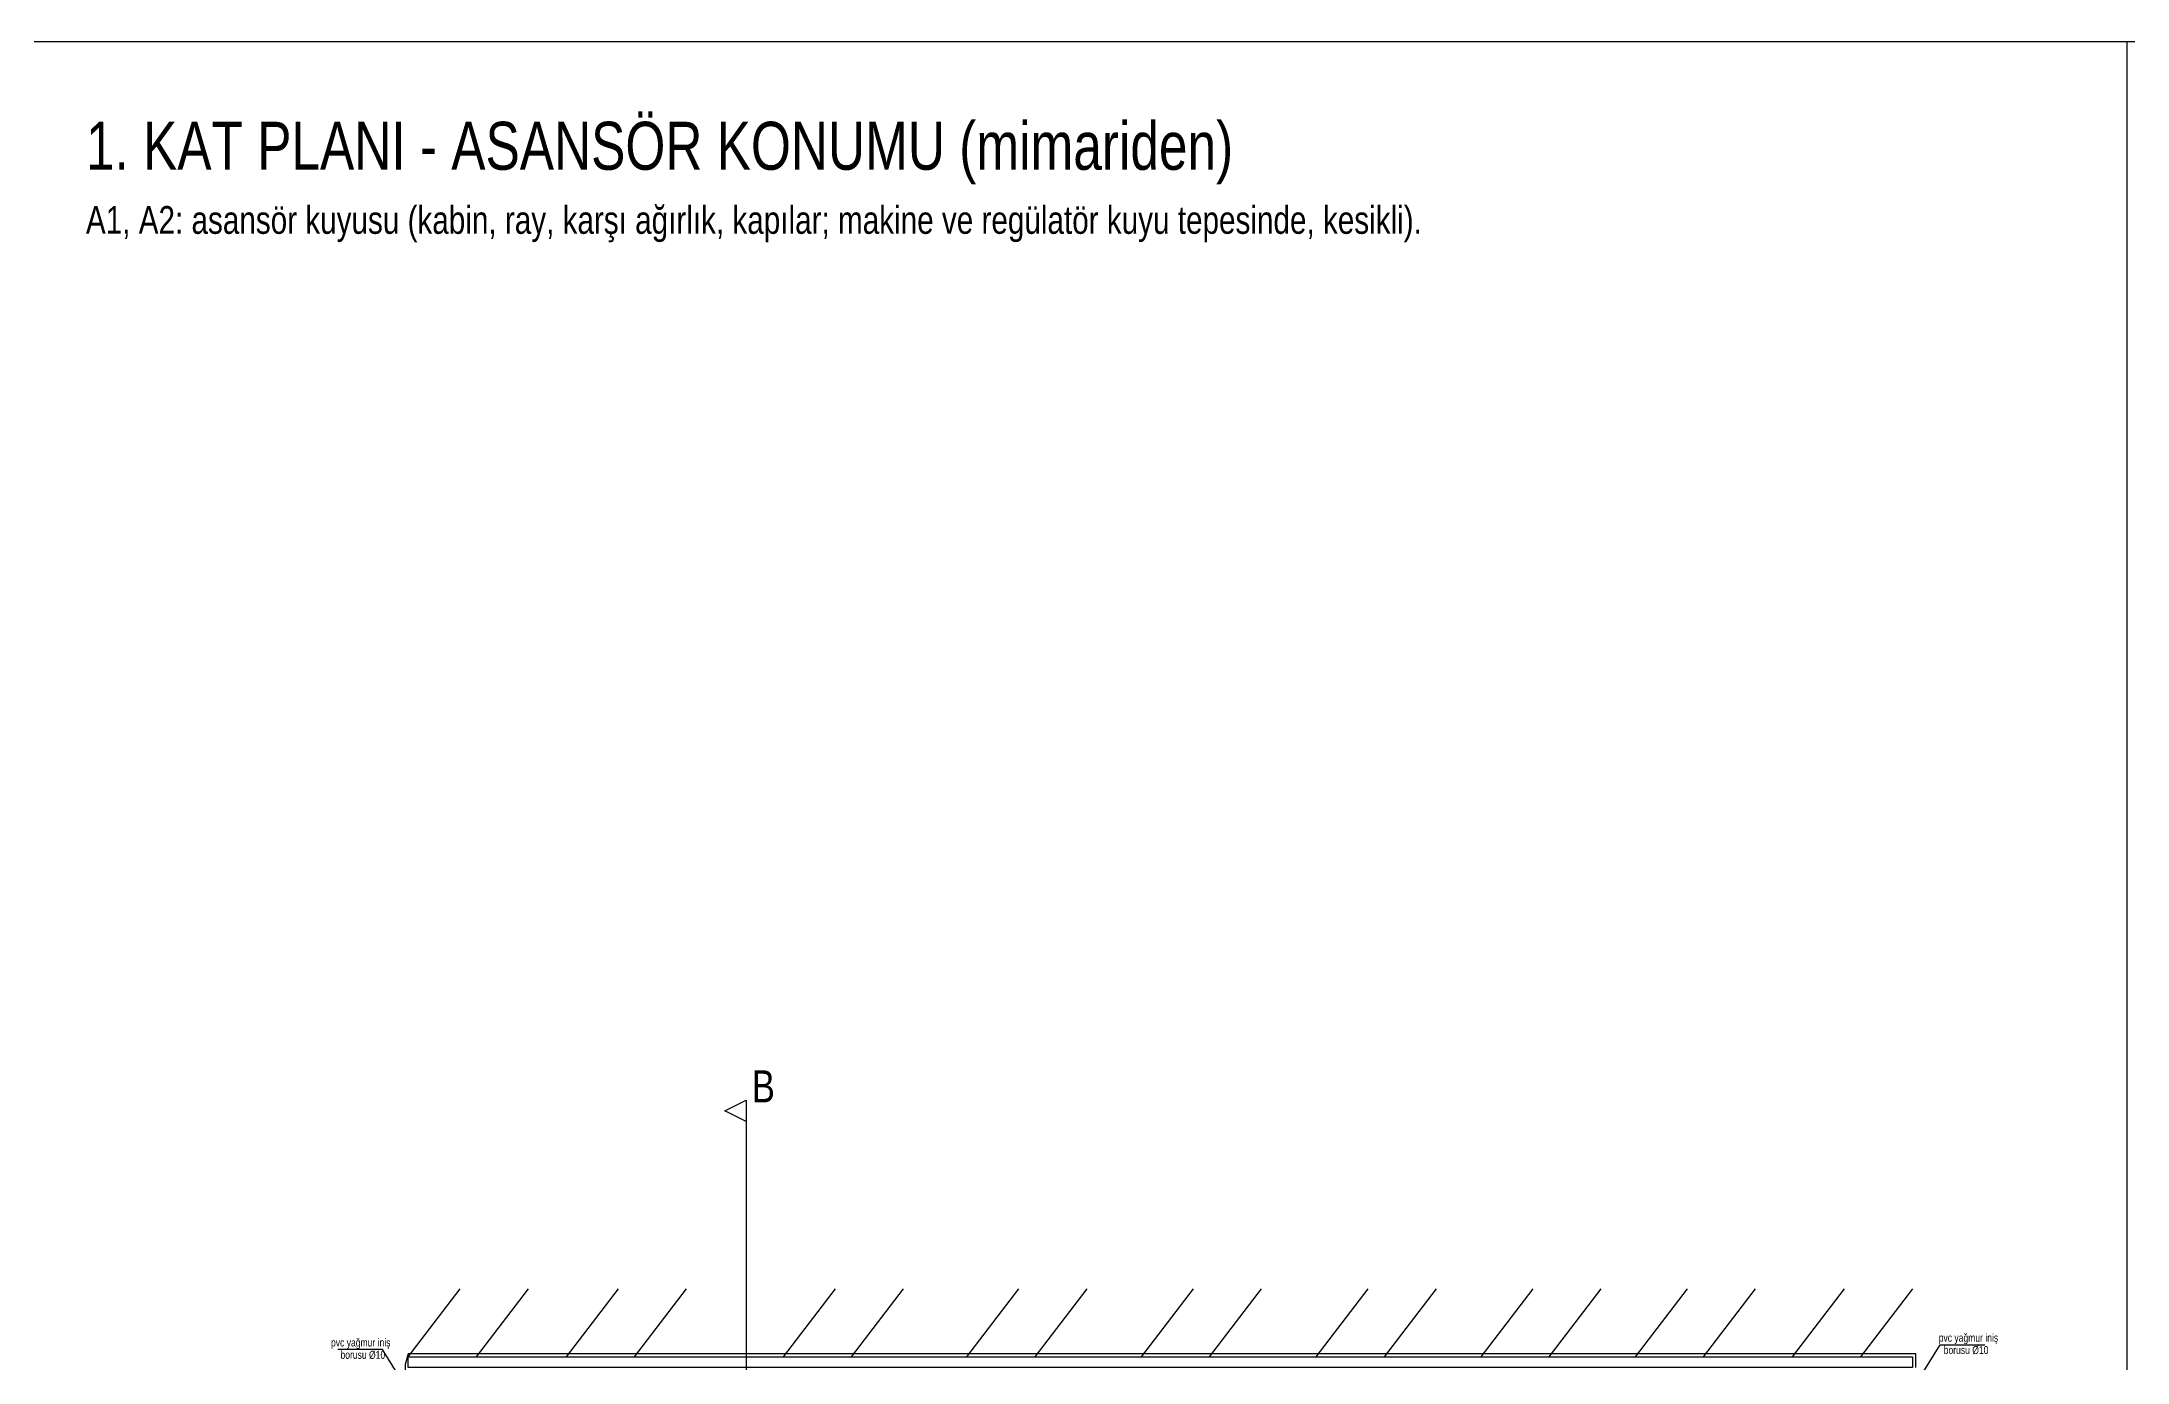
# Model space of a CAD drawing. Header units: centimetres. Extents: x 0 to 12309, y -30 to 2970.
# Drawn here: x 1169 to 2147, y 2351 to 2970 of the extents above; entities that cross this region are included whole.
import ezdxf

# ---------------------------------------------------------------- set-up
doc = ezdxf.new("R2010")
doc.units = ezdxf.units.CM
for name, color, linetype in [('SCOTT-BASLIK', 5, 'Continuous'), ('SCOTT-CERCEVE', 7, 'Continuous'), ('SCOTT-MIMARI', 8, 'Continuous'), ('SCOTT-YAZI', 4, 'Continuous')]:
    doc.layers.add(name, color=color, linetype=linetype)

msp = doc.modelspace()

# ---------------------------------------------------------------- linework, layer by layer
at = {"layer": 'SCOTT-CERCEVE'}
msp.add_line((2146.7, 0), (2146.7, 2970), dxfattribs=at)
for points in [[(0, 0), (12308.93, 0), (12308.93, 2970), (0, 2970)], [(100, 0), (12283.93, 0), (12283.93, 2970), (100, 2970)]]:
    msp.add_lwpolyline(points, close=True, dxfattribs=at)
at = {"layer": 'SCOTT-MIMARI'}
for p, q in [((1329.01, 2357.29), (1308.07, 2357.29)), ((1336.65, 2344.87), (1329.01, 2357.29)), ((2051.37, 2347.12), (2059.01, 2359.54)), ((2059.01, 2359.54), (2079.95, 2359.54))]:
    msp.add_line(p, q, dxfattribs=at)
for points in [[(1499.42, 2464.04), (1489.42, 2469.04), (1499.42, 2474.04), (1499.42, 2464.04)], [(1499.42, 2464.04), (1499.42, 612.01)], [(1341.09, 2353.81), (1365.45, 2385.65)], [(1373.05, 2353.81), (1397.41, 2385.65)], [(1415.2, 2353.81), (1439.56, 2385.65)], [(1447.16, 2353.81), (1471.52, 2385.65)], [(1516.89, 2353.81), (1541.25, 2385.65)], [(1548.85, 2353.81), (1573.21, 2385.65)], [(1602.86, 2353.81), (1627.22, 2385.65)], [(1634.82, 2353.81), (1659.18, 2385.65)], [(1684.66, 2353.81), (1709.02, 2385.65)], [(1716.62, 2353.81), (1740.98, 2385.65)], [(1766.6, 2353.81), (1790.96, 2385.65)], [(1798.56, 2353.81), (1822.92, 2385.65)], [(1843.88, 2353.81), (1868.24, 2385.65)], [(1875.84, 2353.81), (1900.2, 2385.65)], [(1916.19, 2353.81), (1940.55, 2385.65)], [(1948.15, 2353.81), (1972.51, 2385.65)], [(1989.85, 2353.81), (2014.21, 2385.65)], [(2021.81, 2353.81), (2046.17, 2385.65)], [(2047.59, 2348.81), (2047.59, 2355.31), (1341.09, 2355.31), (1339.59, 2350.31), (1339.59, 2308.81)], [(1341.09, 2348.81), (1341.09, 2353.81), (2046.09, 2353.81), (2046.09, 2348.81), (1341.09, 2348.81)]]:
    msp.add_lwpolyline(points, dxfattribs=at)

# ---------------------------------------------------------------- texts
at = {"layer": 'SCOTT-BASLIK', "width": 0.8}
msp.add_text('1. KAT PLANI - ASANSÖR KONUMU (mimariden)', height=22.5, dxfattribs=at).set_placement((1190, 2910))
at = {"layer": 'SCOTT-MIMARI', "width": 0.8}
for s, height, p in [('B', 15, (1502.17, 2473.07)), ('pvc yağmur iniş', 3.75, (1304.86, 2358.69)), ('borusu %%c10', 3.75, (1309.29, 2352.91)), ('pvc yağmur iniş', 3.75, (2058.33, 2360.93)), ('borusu %%c10', 3.75, (2060.68, 2355.16))]:
    msp.add_text(s, height=height, dxfattribs=at).set_placement(p)
at = {"layer": 'SCOTT-YAZI', "width": 0.8}
msp.add_text('A1, A2: asansör kuyusu (kabin, ray, karşı ağırlık, kapılar; makine ve regülatör kuyu tepesinde, kesikli).', height=13, dxfattribs=at).set_placement((1190, 2880))

doc.saveas('drawing.dxf')
